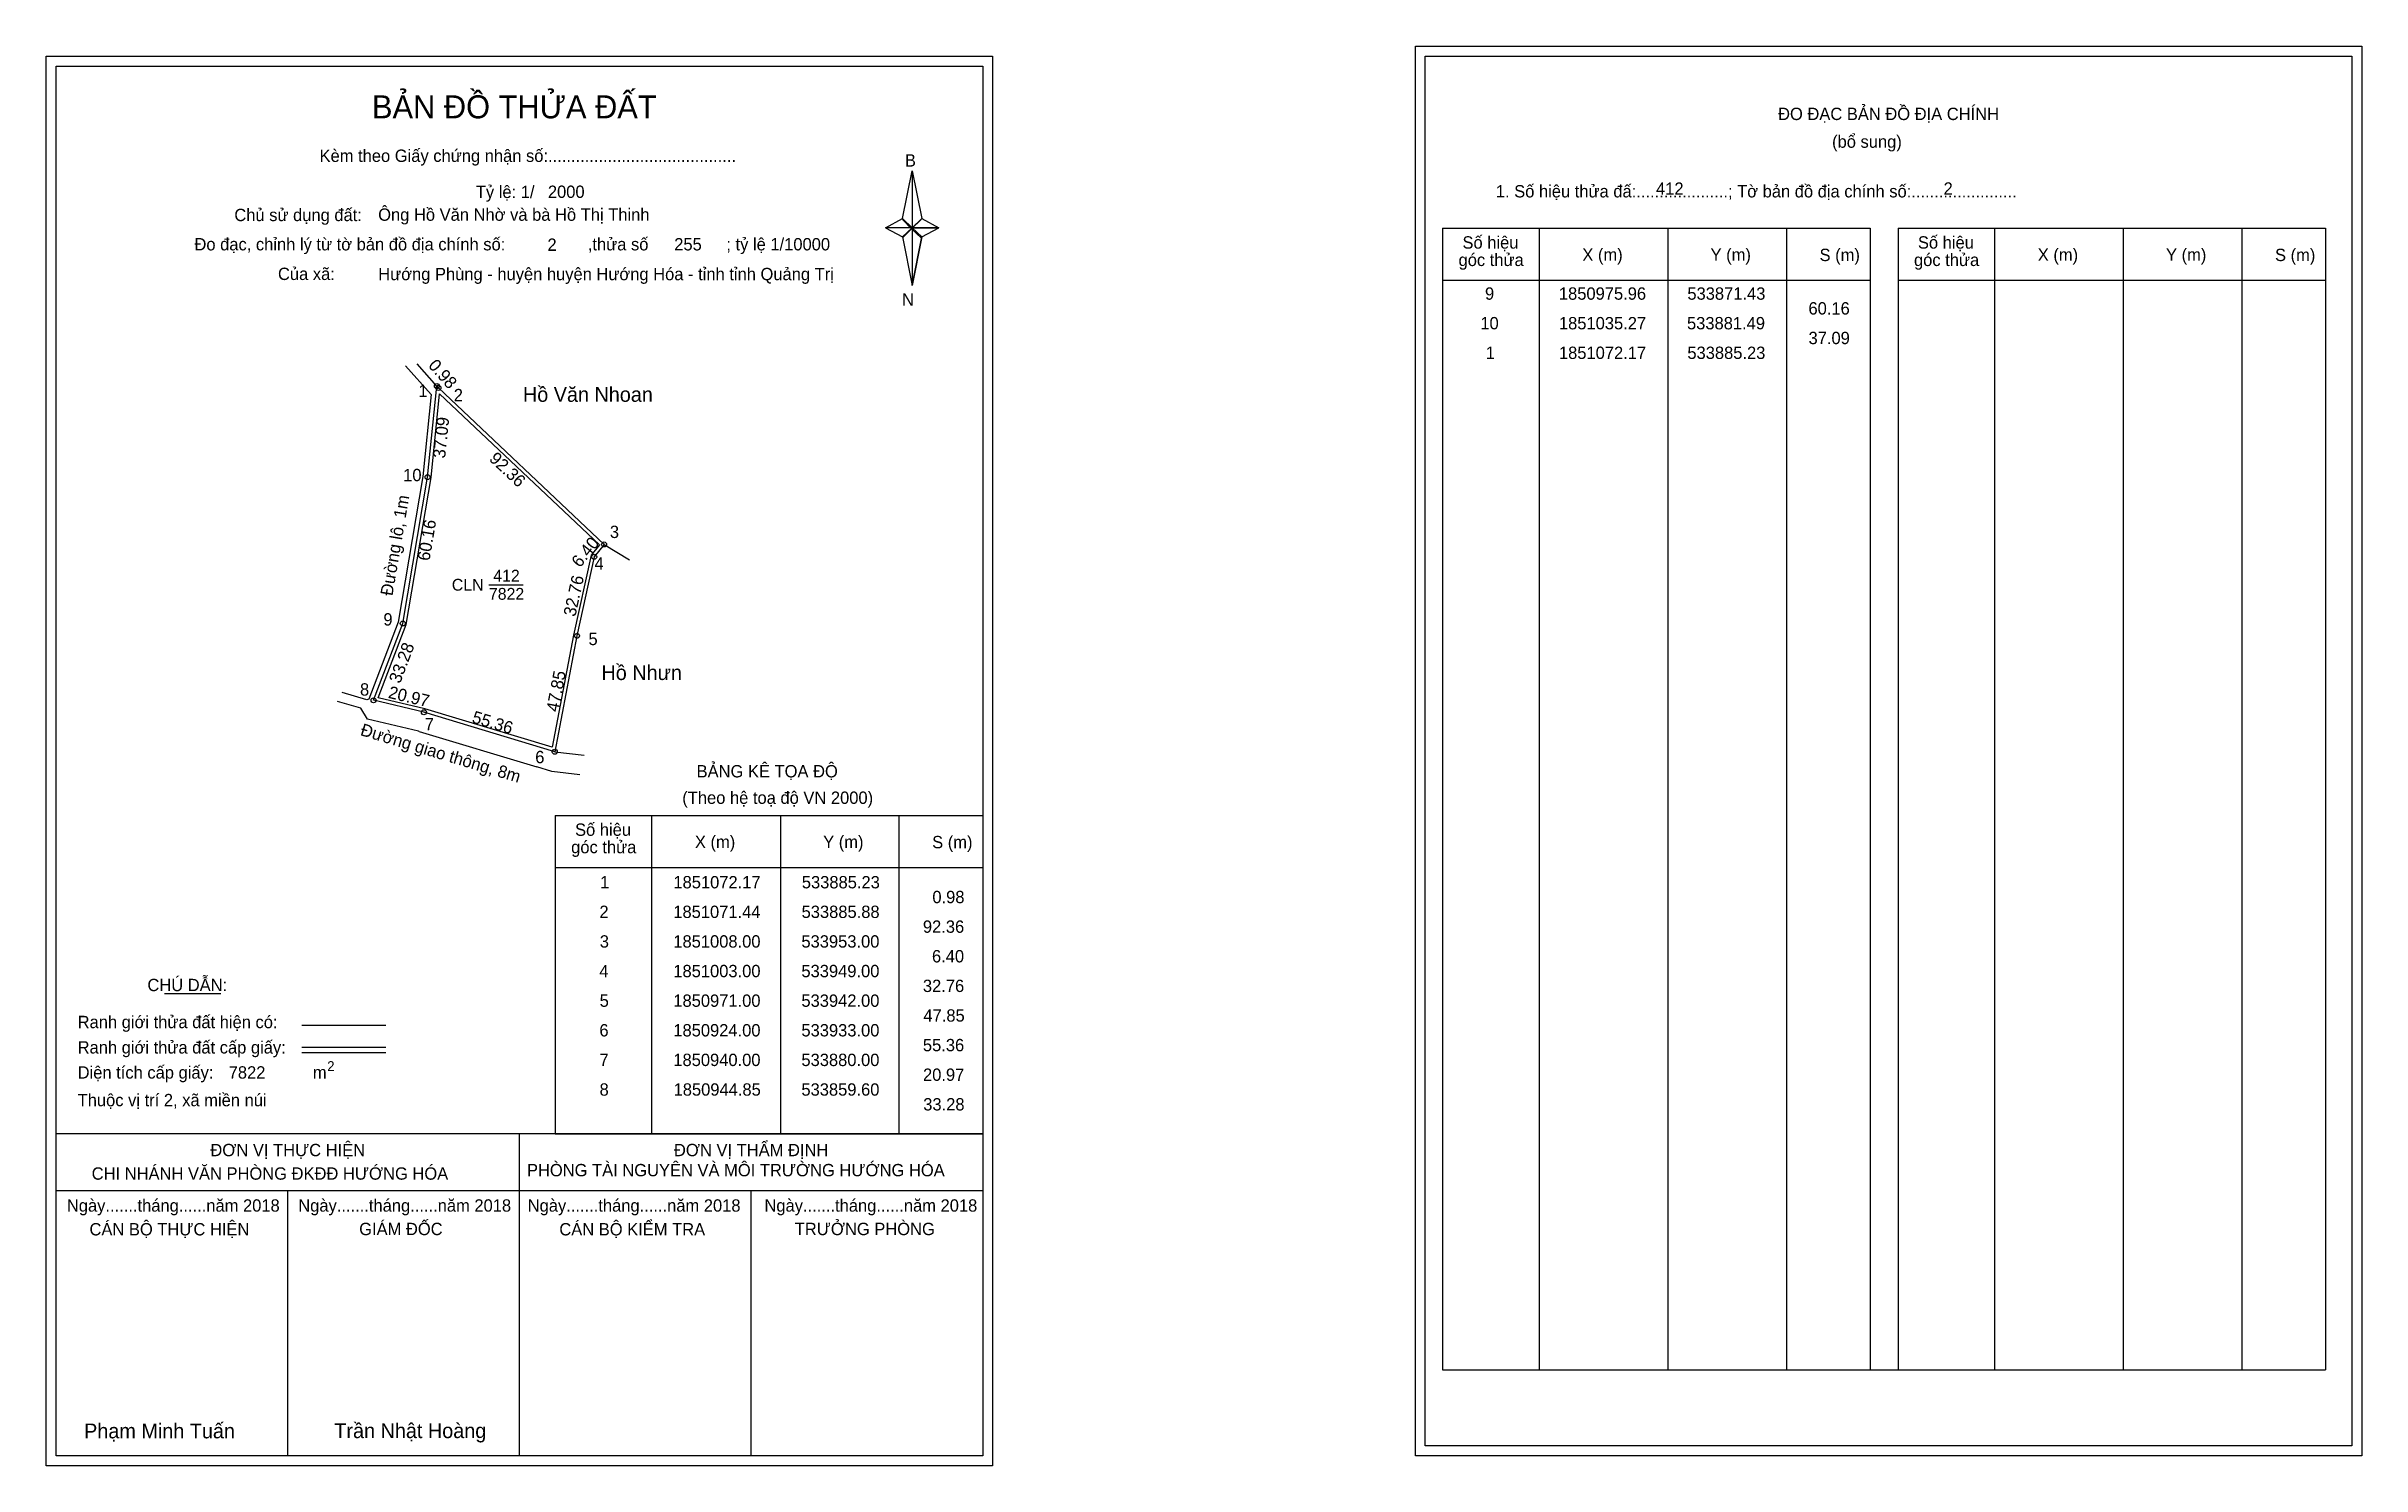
# Model space of a CAD drawing. Extents: x 533727 to 534665, y 1850635 to 1851210.
import ezdxf

# ---------------------------------------------------------------- set-up
doc = ezdxf.new("R2010")
doc.units = 0
for name, color, linetype in [('Level 1', 7, 'Continuous'), ('Level 10', 7, 'Continuous'), ('Level 11', 7, 'Continuous'), ('Level 13', 7, 'Continuous'), ('Level 27', 7, 'Continuous'), ('Level 3', 7, 'Continuous'), ('Level 49', 7, 'Continuous'), ('Level 5', 7, 'Continuous'), ('Level 53', 7, 'Continuous'), ('Level 55', 7, 'Continuous'), ('Level 6', 7, 'Continuous'), ('Level 60', 7, 'Continuous'), ('Level 63', 7, 'Continuous'), ('Level 9', 7, 'Continuous')]:
    doc.layers.add(name, color=color, linetype=linetype)

msp = doc.modelspace()

# ---------------------------------------------------------------- linework, layer by layer
at = {"layer": 'Level 1'}
for p, q in [((534285.66, 1851205.85), (534285.66, 1851205.85)), ((533731.02, 1851201.85), (533731.02, 1851201.85)), ((534073.86, 1851140.09), (534077.79, 1851159.37)), ((534077.79, 1851159.37), (534077.79, 1851136.32)), ((534077.79, 1851159.37), (534081.73, 1851140.09)), ((534066.97, 1851136.32), (534073.86, 1851140.09)), ((534073.86, 1851140.09), (534077.79, 1851136.32)), ((534081.73, 1851140.09), (534077.79, 1851136.32)), ((534077.5, 1851135.88), (534073.86, 1851139.65)), ((534077.79, 1851136.32), (534073.86, 1851132.64)), ((534077.5, 1851135.88), (534073.86, 1851132.2)), ((534073.86, 1851132.2), (534077.5, 1851135.88)), ((534073.86, 1851132.64), (534077.79, 1851112.92)), ((534081.43, 1851139.65), (534077.5, 1851135.88)), ((534077.5, 1851135.88), (534081.43, 1851139.65)), ((534081.43, 1851132.2), (534077.5, 1851135.88)), ((534077.79, 1851136.32), (534077.79, 1851112.92)), ((534077.79, 1851136.32), (534088.62, 1851136.32)), ((534077.79, 1851136.32), (534081.73, 1851132.64)), ((534081.73, 1851132.64), (534077.79, 1851112.92)), ((534081.73, 1851132.64), (534088.62, 1851136.32)), ((534292.73, 1851136.14), (534465.93, 1851136.14)), ((534331.91, 1850673.61), (534331.91, 1851136.14)), ((534384.05, 1850673.61), (534384.05, 1851136.14)), ((534432, 1851136.14), (534432, 1850673.61)), ((534465.93, 1851136.14), (534465.93, 1850673.61)), ((534477.24, 1851136.14), (534650.44, 1851136.14)), ((534516.42, 1850673.61), (534516.42, 1851136.14)), ((534568.57, 1850673.61), (534568.57, 1851136.14)), ((534616.51, 1851136.14), (534616.51, 1850673.61)), ((534650.44, 1851136.14), (534650.44, 1850673.61)), ((534292.73, 1851115.08), (534465.93, 1851115.08)), ((534477.24, 1851115.08), (534650.44, 1851115.08)), ((533933.2, 1850898.19), (534106.4, 1850898.19)), ((533972.38, 1850769.14), (533972.38, 1850898.19)), ((534024.53, 1850769.14), (534024.53, 1850898.19)), ((534072.47, 1850898.19), (534072.47, 1850769.14)), ((533933.2, 1850877.14), (534106.4, 1850877.14)), ((533774.85, 1850825.98), (533797.66, 1850825.98)), ((533830.58, 1850813.17), (533864.6, 1850813.17)), ((533830.58, 1850804.28), (533864.6, 1850804.28)), ((533830.58, 1850802.08), (533864.6, 1850802.08)), ((533944.67, 1850769.14), (533731.01, 1850769.14)), ((534106.4, 1850769.14), (533896.72, 1850769.14)), ((533918.71, 1850638.7), (533918.71, 1850769.14)), ((533933.2, 1850769.14), (534106.4, 1850769.14)), ((534106.41, 1850746.04), (533731.01, 1850746.04)), ((533824.86, 1850638.7), (533824.86, 1850746.04)), ((534012.56, 1850638.7), (534012.56, 1850746.04)), ((534292.73, 1850673.61), (534650.44, 1850673.61)), ((534106.4, 1850638.7), (534106.4, 1850638.7)), ((534661.06, 1850642.7), (534661.06, 1850642.7))]:
    msp.add_line(p, q, dxfattribs=at)
for points in [[(534073.86, 1851140.09), (534077.79, 1851159.37), (534077.79, 1851136.32)], [(534077.79, 1851136.32), (534081.73, 1851140.09), (534088.62, 1851136.32)], [(534066.97, 1851136.32), (534073.86, 1851132.64), (534077.79, 1851136.32)], [(534077.79, 1851136.32), (534077.79, 1851112.92), (534081.73, 1851132.64)]]:
    msp.add_lwpolyline(points, close=True, dxfattribs=at)
at = {"layer": 'Level 10'}
msp.add_line((533878.07, 1850932.22), (533925.75, 1850917.83), dxfattribs=at)
for points in [[(533872.59, 1851080.42), (533882.88, 1851068.79), (533879.5, 1851035.5), (533869.5, 1850976.5), (533857.65, 1850945.32), (533856.89, 1850945.07), (533846.89, 1850947.99)], [(533878.07, 1850932.22), (533877.85, 1850932.29), (533857.15, 1850937.22), (533854.4, 1850941.63), (533845, 1850944.37)], [(533943.22, 1850914.63), (533931.85, 1850915.99), (533925.75, 1850917.83)]]:
    msp.add_lwpolyline(points, dxfattribs=at)
for points in [[(533953, 1851008), (533949, 1851003), (533942, 1850971), (533933, 1850924), (533880, 1850940), (533859.6, 1850944.85), (533871.43, 1850975.96), (533881.49, 1851035.27), (533885.23, 1851072.17), (533885.88, 1851071.44)], [(533951.1, 1851007.87), (533947.7, 1851003.62), (533940.63, 1850971.28), (533931.92, 1850925.79), (533880.36, 1850941.35), (533861.48, 1850945.84), (533872.79, 1850975.59), (533882.88, 1851035.08), (533886.33, 1851069.09)]]:
    msp.add_lwpolyline(points, close=True, dxfattribs=at)
at = {"layer": 'Level 11'}
for centre in [(533885.23, 1851072.17), (533885.88, 1851071.44), (533881.49, 1851035.27), (533953, 1851008), (533953, 1851008), (533949, 1851003), (533871.43, 1850975.96), (533942, 1850971), (533859.6, 1850944.85), (533880, 1850940), (533933, 1850924)]:
    msp.add_circle(centre, 1, dxfattribs=at)
at = {"layer": 'Level 27'}
for p, q in [((533885.23, 1851072.17), (533877.28, 1851081.16)), ((533953, 1851008), (533963.29, 1851001.83)), ((533933, 1850924), (533944.92, 1850922.58))]:
    msp.add_line(p, q, dxfattribs=at)
at = {"layer": 'Level 3'}
for p, q in [((534292.73, 1851136.14), (534292.73, 1850673.61)), ((534477.24, 1851136.14), (534477.24, 1850673.61)), ((533933.2, 1850898.19), (533933.2, 1850769.14))]:
    msp.add_line(p, q, dxfattribs=at)
at = {"layer": 'Level 5'}
msp.add_line((533932.04, 1850915.97), (533932.04, 1850915.97), dxfattribs=at)
at = {"layer": 'Level 63'}
for points in [[(533727.01, 1851205.85), (534110.41, 1851205.85), (534110.41, 1850634.7), (533727.01, 1850634.7)], [(534281.66, 1851209.85), (534665.07, 1851209.85), (534665.07, 1850638.7), (534281.66, 1850638.7)], [(534285.66, 1851205.85), (534661.07, 1851205.85), (534661.07, 1850642.7), (534285.66, 1850642.7)], [(533731.01, 1851201.85), (534106.41, 1851201.85), (534106.41, 1850638.7), (533731.01, 1850638.7)]]:
    msp.add_lwpolyline(points, close=True, dxfattribs=at)
at = {"layer": 'Level 9'}
msp.add_line((533906.33, 1850991.66), (533920.24, 1850991.66), dxfattribs=at)

# ---------------------------------------------------------------- texts
at = {"layer": 'Level 1'}
for s, height, p in [('BẢN ĐỒ THỬA ĐẤT', 9.3313, (533858.95, 1851180.66)), ('ĐO ĐẠC BẢN ĐỒ ĐỊA CHÍNH', 5, (534428.62, 1851179.97)), ('Kèm theo Giấy chứng nhận số:.........................................', 5, (533837.71, 1851163)), ('(bổ sung)', 5, (534450.5, 1851168.73)), ('B', 5, (534074.88, 1851161.12)), ('1. Số hiệu thửa đấ:....................; Tờ bản đồ địa chính số:.......................', 5, (534314.28, 1851148.61)), ('Chủ sử dụng đất:', 5, (533803.19, 1851139.01)), ('Đo đạc, chỉnh lý từ tờ bản đồ địa chính số:                  ,thửa số                 ; tỷ lệ 1/10000', 5, (533787.03, 1851127.15)), ('Số hiệu', 5, (534300.76, 1851127.87)), ('Số hiệu', 5, (534485.27, 1851127.87)), ('góc thửa', 5, (534299.17, 1851120.81)), ('X (m)', 5, (534349.32, 1851122.92)), ('Y (m)', 5, (534401.27, 1851122.92)), ('S (m)', 5, (534445.43, 1851122.82)), ('góc thửa', 5, (534483.69, 1851120.81)), ('X (m)', 5, (534533.83, 1851122.92)), ('Y (m)', 5, (534585.79, 1851122.92)), ('S (m)', 5, (534629.95, 1851122.82)), ('Của xã:', 5, (533820.87, 1851115.15)), ('N', 5, (534073.68, 1851104.78)), ('BẢNG KÊ TỌA ĐỘ', 5, (533990.47, 1850913.6)), ('(Theo hệ toạ độ VN 2000)', 5, (533984.67, 1850902.88)), ('góc thửa', 5, (533939.65, 1850882.87)), ('Số hiệu', 5, (533941.23, 1850889.93)), ('X (m)', 5, (533989.79, 1850884.98)), ('Y (m)', 5, (534041.75, 1850884.98)), ('S (m)', 5, (534085.91, 1850884.88)), ('CHÚ DẪN:', 5, (533767.97, 1850826.99)), ('Ranh giới thửa đất hiện có:', 5, (533739.71, 1850811.99)), ('Ranh giới thửa đất cấp giấy:', 5, (533739.71, 1850801.71)), ('Diện tích cấp giấy:', 5, (533739.71, 1850791.55)), ('m', 5, (533835.02, 1850791.59)), ('2', 4, (533840.81, 1850794.61)), ('Thuộc vị trí 2, xã miền núi', 5, (533739.71, 1850780.35)), ('ĐƠN VỊ THỰC HIỆN', 5, (533793.48, 1850760.11)), ('ĐƠN VỊ THẨM ĐỊNH', 5, (533981.28, 1850760.11)), ('CHI NHÁNH VĂN PHÒNG ĐKĐĐ HƯỚNG HÓA', 5, (533745.4, 1850750.59)), ('PHÒNG TÀI NGUYÊN VÀ MÔI TRƯỜNG HƯỚNG HÓA', 5, (533921.74, 1850751.97)), ('Ngày.......tháng......năm 2018', 5, (533735.35, 1850737.64)), ('Ngày.......tháng......năm 2018', 5, (533829.09, 1850737.64)), ('Ngày.......tháng......năm 2018', 5, (533922.04, 1850737.64)), ('Ngày.......tháng......năm 2018', 5, (534017.96, 1850737.64)), ('CÁN BỘ THỰC HIỆN', 5, (533744.51, 1850728.01)), ('GIÁM ĐỐC', 5, (533853.77, 1850728.13)), ('CÁN BỘ KIỂM TRA', 5, (533934.86, 1850728.01)), ('TRƯỞNG PHÒNG', 5, (534030.23, 1850728.13)), ('Phạm Minh Tuấn', 6, (533742.33, 1850645.78)), ('Trần Nhật Hoàng', 6, (533843.71, 1850645.88))]:
    msp.add_text(s, height=height, dxfattribs=at).set_placement(p)
at = {"layer": 'Level 11'}
msp.add_text('Tỷ lệ: 1/', height=5, dxfattribs=at).set_placement((533901.03, 1851148.37))
at = {"layer": 'Level 13'}
for s, p in [('CLN', (533891.3, 1850989.26)), ('7822', (533906.34, 1850985.58)), ('412', (533908.11, 1850992.94))]:
    msp.add_text(s, height=4.8, dxfattribs=at).set_placement(p)
at = {"layer": 'Level 49'}
for s, rotation, p in [('0.98', 311.68222, (533881.46, 1851080.32)), ('37.09', 84.21255, (533888.59, 1851042.72)), ('92.36', 316.61453, (533906.08, 1851042.3)), ('Đường lô, 1m', 80.37327, (533867.23, 1850986.94)), ('60.16', 80.37327, (533882.23, 1851001.1)), ('6.40', 51.34019, (533943.23, 1850998.29)), ('32.76', 77.66091, (533941.34, 1850978.51)), ('33.28', 69.18001, (533870.32, 1850951.38)), ('47.85', 79.15969, (533934.41, 1850939.88)), ('20.97', 346.62649, (533865.25, 1850945.87)), ('Đường giao thông, 8m', 343.20163, (533853.92, 1850930.79)), ('55.36', 343.20163, (533899.14, 1850935.89))]:
    msp.add_text(s, height=5, rotation=rotation, dxfattribs=at).set_placement(p)
at = {"layer": 'Level 53'}
for s, p in [('9', (534309.88, 1851107.16)), ('1850975.96', (534339.82, 1851107.16)), ('533871.43', (534391.87, 1851107.16)), ('60.16', (534440.93, 1851101.16)), ('10', (534308, 1851095.16)), ('1851035.27', (534339.84, 1851095.16)), ('533881.49', (534391.72, 1851095.16)), ('37.09', (534440.96, 1851089.16)), ('1', (534310.17, 1851083.16)), ('1851072.17', (534339.84, 1851083.16)), ('533885.23', (534391.87, 1851083.16)), ('1', (533951.4, 1850868.64)), ('1851072.17', (533981.07, 1850868.64)), ('533885.23', (534033.1, 1850868.64)), ('2', (533951.1, 1850856.64)), ('1851071.44', (533981.03, 1850856.64)), ('533885.88', (534033.01, 1850856.64)), ('0.98', (534085.99, 1850862.64)), ('3', (533951.25, 1850844.64)), ('1851008.00', (533981.04, 1850844.64)), ('533953.00', (534032.93, 1850844.64)), ('92.36', (534082.15, 1850850.64)), ('6.40', (534085.83, 1850838.64)), ('4', (533951.07, 1850832.64)), ('1851003.00', (533981.04, 1850832.64)), ('533949.00', (534032.93, 1850832.64)), ('32.76', (534082.15, 1850826.64)), ('5', (533951.19, 1850820.64)), ('1850971.00', (533981.04, 1850820.64)), ('533942.00', (534032.93, 1850820.64)), ('6', (533951.09, 1850808.64)), ('1850924.00', (533981.04, 1850808.64)), ('533933.00', (534032.93, 1850808.64)), ('47.85', (534082.36, 1850814.64)), ('55.36', (534082.15, 1850802.64)), ('7', (533951.11, 1850796.64)), ('1850940.00', (533981.04, 1850796.64)), ('533880.00', (534032.93, 1850796.64)), ('20.97', (534082.2, 1850790.64)), ('8', (533951.16, 1850784.64)), ('1850944.85', (533981.15, 1850784.64)), ('533859.60', (534032.93, 1850784.64)), ('33.28', (534082.29, 1850778.64))]:
    msp.add_text(s, height=5, dxfattribs=at).set_placement(p)
at = {"layer": 'Level 55'}
for s, height, p in [('410', 0.22, (533884.99, 1851071.95)), ('410', 0.22, (533884.99, 1851071.95)), ('1', 0.8, (533885.01, 1851072.17)), ('0', 0.22, (533885.15, 1851071.95)), ('0', 0.22, (533885.15, 1851071.95)), ('410', 0.22, (533885.64, 1851071.22)), ('410', 0.22, (533885.64, 1851071.22)), ('2', 0.8, (533885.61, 1851071.44)), ('10', 0.8, (533880.92, 1851035.27)), ('0', 0.22, (533881.41, 1851035.05)), ('0', 0.22, (533881.41, 1851035.05)), ('3', 0.8, (533952.75, 1851008)), ('4', 0.8, (533948.72, 1851003)), ('416', 0.22, (533948.76, 1851002.78)), ('410', 0.22, (533952.76, 1851007.78)), ('416', 0.22, (533952.76, 1851007.78)), ('410', 0.22, (533952.76, 1851007.78)), ('9', 0.8, (533871.16, 1850975.96)), ('0', 0.22, (533871.35, 1850975.74)), ('0', 0.22, (533871.35, 1850975.74)), ('5', 0.8, (533941.74, 1850971)), ('416', 0.22, (533941.76, 1850970.78)), ('8', 0.8, (533859.34, 1850944.85)), ('0', 0.22, (533859.52, 1850944.63)), ('0', 0.22, (533859.52, 1850944.63)), ('7', 0.8, (533879.73, 1850940)), ('0', 0.22, (533879.92, 1850939.78)), ('0', 0.22, (533879.92, 1850939.78)), ('6', 0.8, (533932.73, 1850924)), ('416', 0.22, (533932.76, 1850923.78)), ('0', 0.22, (533932.92, 1850923.78)), ('0', 0.22, (533932.92, 1850923.78))]:
    msp.add_text(s, height=height, dxfattribs=at).set_placement(p)
at = {"layer": 'Level 6'}
for s, p in [('2000', (533930.22, 1851148.41)), ('412', (534379.18, 1851149.69)), ('2', (534495.67, 1851149.73)), ('Ông Hồ Văn Nhờ và bà Hồ Thị Thinh', (533861.46, 1851139.15)), ('2', (533930.06, 1851126.97)), ('255', (533981.41, 1851127.13)), ('Hướng Phùng - huyện huyện Hướng Hóa - tỉnh tỉnh Quảng Trị', (533861.49, 1851115.07)), ('7822', (533800.9, 1850791.56))]:
    msp.add_text(s, height=5, dxfattribs=at).set_placement(p)
at = {"layer": 'Level 60'}
for s, p in [('Hồ Văn Nhoan', (533920.11, 1851065.79)), ('Hồ Nhưn', (533951.93, 1850953.06))]:
    msp.add_text(s, height=6, dxfattribs=at).set_placement(p)
at = {"layer": 'Level 9'}
for s, p in [('1', (533877.74, 1851067.71)), ('2', (533892.1, 1851066.03)), ('10', (533871.59, 1851033.63)), ('3', (533955.33, 1851010.6)), ('4', (533949.09, 1850997.74)), ('9', (533863.57, 1850975.14)), ('5', (533946.67, 1850967.21)), ('8', (533854.1, 1850946.75)), ('7', (533880.31, 1850932.64)), ('6', (533925.09, 1850919.36))]:
    msp.add_text(s, height=5, dxfattribs=at).set_placement(p)

doc.saveas('drawing.dxf')
